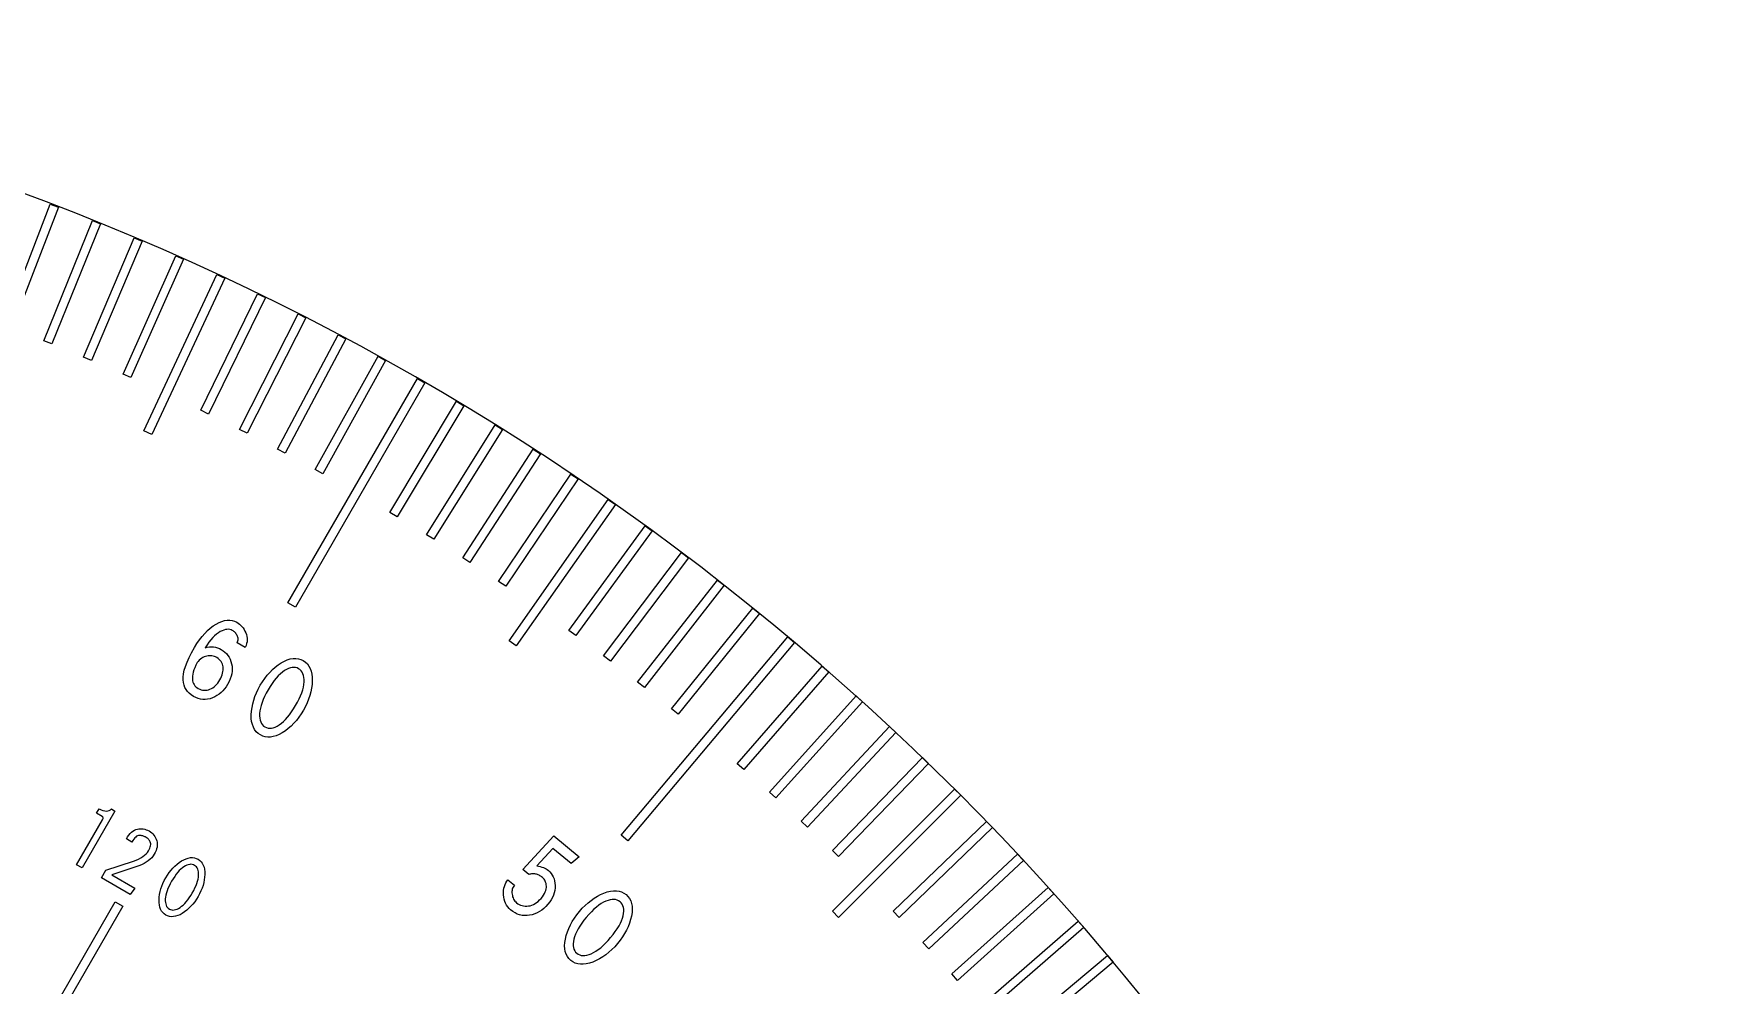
# Model space of a CAD drawing. Header units: millimetres. Extents: x -60 to 60, y -10 to 60.
# Drawn here: x 21.02 to 60, y 37.95 to 60 of the extents above; entities that cross this region are included whole.
import ezdxf

# ---------------------------------------------------------------- set-up
doc = ezdxf.new("R2010")
doc.units = ezdxf.units.MM
doc.layers.get('0').update_dxf_attribs({"linetype": 'CONTINUOUS'})

msp = doc.modelspace()

# ---------------------------------------------------------------- linework, layer by layer
at = {"color": 7, "linetype": 'CONTINUOUS', "lineweight": -3}
for p, q in [((25.318, 46.356), (25.383, 46.383)), ((25.383, 46.383), (25.446, 46.401)), ((25.446, 46.401), (25.508, 46.41)), ((25.508, 46.41), (25.567, 46.411)), ((25.567, 46.411), (25.624, 46.403)), ((25.624, 46.403), (25.678, 46.387)), ((25.678, 46.387), (25.73, 46.362)), ((24.864, 45.956), (24.924, 46.035)), ((24.924, 46.035), (24.986, 46.106)), ((24.986, 46.106), (25.049, 46.171)), ((25.049, 46.171), (25.114, 46.228)), ((25.114, 46.228), (25.181, 46.278)), ((25.172, 46.007), (25.128, 45.957)), ((25.215, 46.051), (25.172, 46.007)), ((25.181, 46.278), (25.249, 46.321)), ((25.259, 46.088), (25.215, 46.051)), ((25.249, 46.321), (25.318, 46.356)), ((25.303, 46.12), (25.259, 46.088)), ((25.345, 46.146), (25.303, 46.12)), ((25.388, 46.166), (25.345, 46.146)), ((25.426, 46.182), (25.388, 46.166)), ((25.465, 46.193), (25.426, 46.182)), ((25.501, 46.199), (25.465, 46.193)), ((25.534, 46.2), (25.501, 46.199)), ((25.566, 46.196), (25.534, 46.2)), ((25.596, 46.188), (25.566, 46.196)), ((25.622, 46.176), (25.596, 46.188)), ((25.641, 46.164), (25.622, 46.176)), ((25.659, 46.151), (25.641, 46.164)), ((25.675, 46.138), (25.659, 46.151)), ((25.69, 46.123), (25.675, 46.138)), ((25.703, 46.108), (25.69, 46.123)), ((25.716, 46.091), (25.703, 46.108)), ((25.728, 46.073), (25.716, 46.091)), ((25.738, 46.054), (25.728, 46.073)), ((25.73, 46.362), (25.763, 46.341)), ((25.747, 46.035), (25.738, 46.054)), ((25.753, 46.015), (25.747, 46.035)), ((25.757, 45.994), (25.753, 46.015)), ((25.758, 45.974), (25.757, 45.994)), ((25.763, 46.341), (25.793, 46.318)), ((25.793, 46.318), (25.822, 46.291)), ((25.822, 46.291), (25.849, 46.263)), ((25.849, 46.263), (25.874, 46.231)), ((25.874, 46.231), (25.897, 46.196)), ((25.897, 46.196), (25.917, 46.16)), ((25.917, 46.16), (25.936, 46.12)), ((25.936, 46.12), (25.951, 46.079)), ((25.951, 46.079), (25.962, 46.037)), ((25.962, 46.037), (25.968, 45.996)), ((25.968, 45.996), (25.969, 45.953)), ((24.626, 45.544), (24.682, 45.657)), ((24.682, 45.657), (24.749, 45.777)), ((24.749, 45.777), (24.806, 45.87)), ((24.806, 45.87), (24.864, 45.956)), ((25.04, 45.84), (24.995, 45.772)), ((24.995, 45.772), (25.046, 45.784)), ((25.084, 45.901), (25.04, 45.84)), ((25.046, 45.784), (25.096, 45.791)), ((25.128, 45.957), (25.084, 45.901)), ((25.096, 45.791), (25.144, 45.793)), ((25.144, 45.793), (25.192, 45.791)), ((25.192, 45.791), (25.237, 45.784)), ((25.237, 45.784), (25.282, 45.771)), ((25.282, 45.771), (25.326, 45.755)), ((25.326, 45.755), (25.367, 45.733)), ((25.367, 45.733), (25.412, 45.705)), ((25.412, 45.705), (25.452, 45.672)), ((25.452, 45.672), (25.489, 45.636)), ((25.489, 45.636), (25.521, 45.597)), ((25.74, 45.886), (25.748, 45.909)), ((25.924, 45.78), (25.74, 45.886)), ((25.748, 45.909), (25.754, 45.931)), ((25.754, 45.931), (25.757, 45.953)), ((25.757, 45.953), (25.758, 45.974)), ((25.943, 45.824), (25.924, 45.78)), ((25.956, 45.868), (25.943, 45.824)), ((25.965, 45.911), (25.956, 45.868)), ((25.969, 45.953), (25.965, 45.911)), ((24.493, 45.17), (24.512, 45.252)), ((24.512, 45.252), (24.541, 45.342)), ((24.541, 45.342), (24.578, 45.44)), ((24.578, 45.44), (24.626, 45.544)), ((24.736, 45.258), (24.721, 45.208)), ((24.756, 45.311), (24.736, 45.258)), ((24.779, 45.368), (24.756, 45.311)), ((24.807, 45.428), (24.779, 45.368)), ((24.834, 45.458), (24.807, 45.428)), ((24.86, 45.485), (24.834, 45.458)), ((24.887, 45.509), (24.86, 45.485)), ((24.916, 45.529), (24.887, 45.509)), ((24.944, 45.547), (24.916, 45.529)), ((24.974, 45.562), (24.944, 45.547)), ((25.004, 45.572), (24.974, 45.562)), ((25.035, 45.58), (25.004, 45.572)), ((25.065, 45.585), (25.035, 45.58)), ((25.095, 45.588), (25.065, 45.585)), ((25.124, 45.588), (25.095, 45.588)), ((25.153, 45.584), (25.124, 45.588)), ((25.182, 45.579), (25.153, 45.584)), ((25.209, 45.57), (25.182, 45.579)), ((25.236, 45.559), (25.209, 45.57)), ((25.263, 45.546), (25.236, 45.559)), ((25.295, 45.525), (25.263, 45.546)), ((25.323, 45.503), (25.295, 45.525)), ((25.347, 45.478), (25.323, 45.503)), ((25.368, 45.452), (25.347, 45.478)), ((25.384, 45.424), (25.368, 45.452)), ((25.397, 45.394), (25.384, 45.424)), ((25.406, 45.362), (25.397, 45.394)), ((25.399, 45.183), (25.407, 45.221)), ((25.412, 45.328), (25.406, 45.362)), ((25.407, 45.221), (25.412, 45.257)), ((25.413, 45.293), (25.412, 45.328)), ((25.412, 45.257), (25.413, 45.293)), ((25.521, 45.597), (25.549, 45.553)), ((25.549, 45.553), (25.573, 45.507)), ((25.573, 45.507), (25.593, 45.457)), ((25.593, 45.457), (25.608, 45.403)), ((25.608, 45.403), (25.619, 45.346)), ((25.621, 45.231), (25.613, 45.172)), ((25.619, 45.346), (25.623, 45.289)), ((25.623, 45.289), (25.621, 45.231)), ((26.493, 45.203), (26.554, 45.266)), ((26.554, 45.266), (26.62, 45.323)), ((26.62, 45.323), (26.688, 45.375)), ((26.688, 45.375), (26.759, 45.422)), ((26.759, 45.422), (26.83, 45.462)), ((26.833, 45.244), (26.785, 45.211)), ((26.83, 45.462), (26.899, 45.492)), ((26.88, 45.272), (26.833, 45.244)), ((26.925, 45.293), (26.88, 45.272)), ((26.899, 45.492), (26.966, 45.513)), ((26.969, 45.308), (26.925, 45.293)), ((26.966, 45.513), (27.031, 45.524)), ((27.01, 45.316), (26.969, 45.308)), ((27.05, 45.319), (27.01, 45.316)), ((27.031, 45.524), (27.094, 45.526)), ((27.089, 45.314), (27.05, 45.319)), ((27.125, 45.305), (27.089, 45.314)), ((27.094, 45.526), (27.154, 45.518)), ((27.161, 45.288), (27.125, 45.305)), ((27.154, 45.518), (27.211, 45.501)), ((27.192, 45.266), (27.161, 45.288)), ((27.22, 45.239), (27.192, 45.266)), ((27.211, 45.501), (27.268, 45.474)), ((27.242, 45.208), (27.22, 45.239)), ((27.268, 45.474), (27.319, 45.439)), ((27.319, 45.439), (27.363, 45.398)), ((27.363, 45.398), (27.4, 45.349)), ((27.4, 45.349), (27.429, 45.294)), ((27.429, 45.294), (27.452, 45.233)), ((27.452, 45.233), (27.468, 45.164)), ((24.484, 45.094), (24.493, 45.17)), ((24.484, 45.027), (24.484, 45.094)), ((24.492, 44.966), (24.484, 45.027)), ((24.507, 44.908), (24.492, 44.966)), ((24.528, 44.854), (24.507, 44.908)), ((24.555, 44.805), (24.528, 44.854)), ((24.702, 45.118), (24.7, 45.078)), ((24.7, 45.078), (24.701, 45.041)), ((24.701, 45.041), (24.705, 45.007)), ((24.71, 45.161), (24.702, 45.118)), ((24.705, 45.007), (24.714, 44.975)), ((24.721, 45.208), (24.71, 45.161)), ((24.714, 44.975), (24.726, 44.946)), ((24.726, 44.946), (24.741, 44.918)), ((24.741, 44.918), (24.759, 44.893)), ((24.759, 44.893), (24.782, 44.87)), ((24.782, 44.87), (24.806, 44.849)), ((24.806, 44.849), (24.836, 44.83)), ((24.836, 44.83), (24.869, 44.813)), ((25.106, 44.812), (25.139, 44.828)), ((25.139, 44.828), (25.172, 44.847)), ((25.172, 44.847), (25.202, 44.87)), ((25.202, 44.87), (25.232, 44.895)), ((25.232, 44.895), (25.259, 44.924)), ((25.259, 44.924), (25.286, 44.956)), ((25.286, 44.956), (25.31, 44.991)), ((25.31, 44.991), (25.334, 45.029)), ((25.334, 45.029), (25.355, 45.069)), ((25.355, 45.069), (25.373, 45.107)), ((25.373, 45.107), (25.388, 45.145)), ((25.388, 45.145), (25.399, 45.183)), ((25.482, 44.871), (25.446, 44.821)), ((25.516, 44.925), (25.482, 44.871)), ((25.55, 44.988), (25.516, 44.925)), ((25.577, 45.05), (25.55, 44.988)), ((25.598, 45.111), (25.577, 45.05)), ((25.613, 45.172), (25.598, 45.111)), ((26.226, 44.817), (26.273, 44.903)), ((26.273, 44.903), (26.324, 44.986)), ((26.324, 44.986), (26.377, 45.063)), ((26.377, 45.063), (26.433, 45.136)), ((26.433, 45.136), (26.493, 45.203)), ((26.501, 44.874), (26.453, 44.796)), ((26.548, 44.946), (26.501, 44.874)), ((26.595, 45.012), (26.548, 44.946)), ((26.643, 45.071), (26.595, 45.012)), ((26.69, 45.124), (26.643, 45.071)), ((26.738, 45.17), (26.69, 45.124)), ((26.785, 45.211), (26.738, 45.17)), ((27.26, 45.172), (27.242, 45.208)), ((27.255, 44.798), (27.272, 44.862)), ((27.274, 45.131), (27.26, 45.172)), ((27.272, 44.862), (27.282, 44.924)), ((27.283, 45.086), (27.274, 45.131)), ((27.282, 44.924), (27.287, 44.982)), ((27.287, 45.037), (27.283, 45.086)), ((27.287, 44.982), (27.287, 45.037)), ((27.461, 44.837), (27.444, 44.752)), ((27.473, 44.922), (27.461, 44.837)), ((27.468, 45.164), (27.476, 45.089)), ((27.478, 45.007), (27.473, 44.922)), ((27.476, 45.089), (27.478, 45.007)), ((24.588, 44.759), (24.555, 44.805)), ((24.627, 44.717), (24.588, 44.759)), ((24.673, 44.68), (24.627, 44.717)), ((24.726, 44.645), (24.673, 44.68)), ((24.779, 44.618), (24.726, 44.645)), ((24.833, 44.597), (24.779, 44.618)), ((24.888, 44.583), (24.833, 44.597)), ((24.869, 44.813), (24.903, 44.8)), ((24.942, 44.575), (24.888, 44.583)), ((24.903, 44.8), (24.937, 44.791)), ((24.937, 44.791), (24.971, 44.787)), ((24.997, 44.574), (24.942, 44.575)), ((24.971, 44.787), (25.004, 44.787)), ((25.052, 44.58), (24.997, 44.574)), ((25.004, 44.787), (25.039, 44.79)), ((25.039, 44.79), (25.073, 44.799)), ((25.108, 44.592), (25.052, 44.58)), ((25.073, 44.799), (25.106, 44.812)), ((25.163, 44.611), (25.108, 44.592)), ((25.218, 44.636), (25.163, 44.611)), ((25.269, 44.665), (25.218, 44.636)), ((25.317, 44.698), (25.269, 44.665)), ((25.363, 44.735), (25.317, 44.698)), ((25.406, 44.776), (25.363, 44.735)), ((25.446, 44.821), (25.406, 44.776)), ((26.081, 44.388), (26.097, 44.474)), ((26.097, 44.474), (26.121, 44.559)), ((26.121, 44.559), (26.15, 44.645)), ((26.15, 44.645), (26.185, 44.731)), ((26.185, 44.731), (26.226, 44.817)), ((26.292, 44.435), (26.276, 44.37)), ((26.314, 44.502), (26.292, 44.435)), ((26.34, 44.572), (26.314, 44.502)), ((26.373, 44.644), (26.34, 44.572)), ((26.411, 44.719), (26.373, 44.644)), ((26.453, 44.796), (26.411, 44.719)), ((27.09, 44.432), (27.134, 44.511)), ((27.134, 44.511), (27.172, 44.587)), ((27.172, 44.587), (27.206, 44.66)), ((27.206, 44.66), (27.234, 44.731)), ((27.234, 44.731), (27.255, 44.798)), ((27.358, 44.495), (27.317, 44.41)), ((27.393, 44.581), (27.358, 44.495)), ((27.422, 44.666), (27.393, 44.581)), ((27.444, 44.752), (27.422, 44.666)), ((26.064, 44.218), (26.069, 44.303)), ((26.065, 44.137), (26.064, 44.218)), ((26.073, 44.062), (26.065, 44.137)), ((26.069, 44.303), (26.081, 44.388)), ((26.089, 43.993), (26.073, 44.062)), ((26.258, 44.249), (26.257, 44.193)), ((26.257, 44.193), (26.261, 44.142)), ((26.264, 44.308), (26.258, 44.249)), ((26.261, 44.142), (26.269, 44.096)), ((26.276, 44.37), (26.264, 44.308)), ((26.269, 44.096), (26.282, 44.055)), ((26.282, 44.055), (26.3, 44.019)), ((26.761, 44.022), (26.81, 44.062)), ((26.81, 44.062), (26.857, 44.109)), ((26.857, 44.109), (26.905, 44.161)), ((26.905, 44.161), (26.952, 44.22)), ((26.952, 44.22), (26.998, 44.285)), ((26.998, 44.285), (27.044, 44.355)), ((27.044, 44.355), (27.09, 44.432)), ((27.109, 44.09), (27.05, 44.022)), ((27.166, 44.163), (27.109, 44.09)), ((27.22, 44.241), (27.166, 44.163)), ((27.271, 44.324), (27.22, 44.241)), ((27.317, 44.41), (27.271, 44.324)), ((26.112, 43.931), (26.089, 43.993)), ((26.141, 43.877), (26.112, 43.931)), ((26.179, 43.828), (26.141, 43.877)), ((26.222, 43.787), (26.179, 43.828)), ((26.274, 43.752), (26.222, 43.787)), ((26.329, 43.725), (26.274, 43.752)), ((26.3, 44.019), (26.322, 43.987)), ((26.322, 43.987), (26.348, 43.96)), ((26.387, 43.708), (26.329, 43.725)), ((26.348, 43.96), (26.381, 43.938)), ((26.381, 43.938), (26.416, 43.922)), ((26.447, 43.7), (26.387, 43.708)), ((26.416, 43.922), (26.453, 43.911)), ((26.51, 43.702), (26.447, 43.7)), ((26.453, 43.911), (26.492, 43.908)), ((26.492, 43.908), (26.532, 43.911)), ((26.574, 43.713), (26.51, 43.702)), ((26.532, 43.911), (26.574, 43.92)), ((26.574, 43.92), (26.618, 43.936)), ((26.642, 43.734), (26.574, 43.713)), ((26.618, 43.936), (26.664, 43.958)), ((26.711, 43.764), (26.642, 43.734)), ((26.664, 43.958), (26.712, 43.987)), ((26.783, 43.803), (26.711, 43.764)), ((26.712, 43.987), (26.761, 44.022)), ((26.854, 43.85), (26.783, 43.803)), ((26.922, 43.903), (26.854, 43.85)), ((26.987, 43.96), (26.922, 43.903)), ((27.05, 44.022), (26.987, 43.96)), ((22.018, 40.747), (22.62, 41.79)), ((22.906, 41.99), (22.146, 40.673)), ((22.481, 41.94), (22.537, 42.038)), ((22.608, 41.867), (22.481, 41.94)), ((22.537, 42.038), (22.584, 42.017)), ((22.584, 42.017), (22.628, 42.002)), ((22.618, 41.861), (22.608, 41.867)), ((22.625, 41.853), (22.618, 41.861)), ((22.62, 41.79), (22.626, 41.803)), ((22.629, 41.845), (22.625, 41.853)), ((22.626, 41.803), (22.631, 41.815)), ((22.628, 42.002), (22.669, 41.993)), ((22.632, 41.836), (22.629, 41.845)), ((22.631, 41.815), (22.633, 41.825)), ((22.633, 41.825), (22.632, 41.836)), ((22.669, 41.993), (22.706, 41.99)), ((22.706, 41.99), (22.74, 41.993)), ((22.74, 41.993), (22.772, 42.002)), ((22.772, 42.002), (22.8, 42.017)), ((22.8, 42.017), (22.824, 42.038)), ((22.824, 42.038), (22.906, 41.99)), ((23.171, 41.346), (23.2, 41.392)), ((23.299, 41.272), (23.171, 41.346)), ((23.2, 41.392), (23.229, 41.433)), ((23.229, 41.433), (23.259, 41.469)), ((23.259, 41.469), (23.291, 41.5)), ((23.291, 41.5), (23.323, 41.525)), ((23.344, 41.34), (23.321, 41.309)), ((23.323, 41.525), (23.356, 41.546)), ((23.365, 41.367), (23.344, 41.34)), ((23.356, 41.546), (23.391, 41.561)), ((23.387, 41.388), (23.365, 41.367)), ((23.409, 41.405), (23.387, 41.388)), ((23.391, 41.561), (23.425, 41.571)), ((23.43, 41.416), (23.409, 41.405)), ((23.425, 41.571), (23.461, 41.577)), ((23.451, 41.423), (23.43, 41.416)), ((23.472, 41.425), (23.451, 41.423)), ((23.461, 41.577), (23.495, 41.58)), ((23.493, 41.424), (23.472, 41.425)), ((23.513, 41.421), (23.493, 41.424)), ((23.495, 41.58), (23.529, 41.58)), ((23.531, 41.418), (23.513, 41.421)), ((23.529, 41.58), (23.563, 41.576)), ((23.55, 41.414), (23.531, 41.418)), ((23.567, 41.409), (23.55, 41.414)), ((23.563, 41.576), (23.597, 41.568)), ((23.583, 41.403), (23.567, 41.409)), ((23.599, 41.396), (23.583, 41.403)), ((23.597, 41.568), (23.63, 41.558)), ((23.614, 41.389), (23.599, 41.396)), ((23.633, 41.377), (23.614, 41.389)), ((23.63, 41.558), (23.662, 41.545)), ((23.65, 41.364), (23.633, 41.377)), ((23.666, 41.351), (23.65, 41.364)), ((23.662, 41.545), (23.695, 41.528)), ((23.681, 41.337), (23.666, 41.351)), ((23.694, 41.322), (23.681, 41.337)), ((23.706, 41.306), (23.694, 41.322)), ((23.695, 41.528), (23.728, 41.507)), ((23.728, 41.507), (23.758, 41.484)), ((23.758, 41.484), (23.785, 41.459)), ((23.785, 41.459), (23.81, 41.431)), ((23.81, 41.431), (23.83, 41.402)), ((23.83, 41.402), (23.848, 41.371)), ((23.848, 41.371), (23.863, 41.338)), ((23.863, 41.338), (23.875, 41.303)), ((32.355, 40.638), (33.074, 41.419)), ((33.074, 41.419), (33.656, 40.931)), ((23.321, 41.309), (23.299, 41.272)), ((23.505, 40.904), (23.551, 40.933)), ((23.551, 40.933), (23.591, 40.964)), ((23.591, 40.964), (23.627, 40.997)), ((23.627, 40.997), (23.657, 41.033)), ((23.657, 41.033), (23.682, 41.07)), ((23.682, 41.07), (23.699, 41.102)), ((23.699, 41.102), (23.713, 41.132)), ((23.716, 41.29), (23.706, 41.306)), ((23.713, 41.132), (23.724, 41.16)), ((23.725, 41.273), (23.716, 41.29)), ((23.724, 41.16), (23.731, 41.187)), ((23.732, 41.254), (23.725, 41.273)), ((23.731, 41.187), (23.735, 41.211)), ((23.735, 41.234), (23.732, 41.254)), ((23.735, 41.211), (23.735, 41.234)), ((23.79, 40.949), (23.758, 40.909)), ((23.817, 40.991), (23.79, 40.949)), ((23.84, 41.032), (23.817, 40.991)), ((23.858, 41.073), (23.84, 41.032)), ((23.871, 41.113), (23.858, 41.073)), ((23.881, 41.153), (23.871, 41.113)), ((23.875, 41.303), (23.882, 41.267)), ((23.885, 41.192), (23.881, 41.153)), ((23.882, 41.267), (23.886, 41.229)), ((23.886, 41.229), (23.885, 41.192)), ((33.05, 41.123), (32.677, 40.717)), ((33.471, 40.771), (33.05, 41.123)), ((33.656, 40.931), (33.471, 40.771)), ((22.146, 40.673), (22.018, 40.747)), ((22.591, 40.443), (22.692, 40.618)), ((22.692, 40.618), (23.337, 40.832)), ((23.463, 40.72), (22.834, 40.512)), ((23.337, 40.832), (23.398, 40.854)), ((23.398, 40.854), (23.454, 40.878)), ((23.454, 40.878), (23.505, 40.904)), ((23.525, 40.745), (23.463, 40.72)), ((23.581, 40.774), (23.525, 40.745)), ((23.632, 40.804), (23.581, 40.774)), ((23.679, 40.837), (23.632, 40.804)), ((23.721, 40.872), (23.679, 40.837)), ((23.758, 40.909), (23.721, 40.872)), ((24.123, 40.506), (24.163, 40.564)), ((24.163, 40.564), (24.205, 40.619)), ((24.205, 40.619), (24.249, 40.669)), ((24.249, 40.669), (24.295, 40.716)), ((24.295, 40.716), (24.345, 40.759)), ((24.362, 40.57), (24.326, 40.526)), ((24.345, 40.759), (24.396, 40.798)), ((24.397, 40.61), (24.362, 40.57)), ((24.396, 40.798), (24.449, 40.833)), ((24.433, 40.645), (24.397, 40.61)), ((24.468, 40.675), (24.433, 40.645)), ((24.449, 40.833), (24.502, 40.863)), ((24.504, 40.7), (24.468, 40.675)), ((24.502, 40.863), (24.554, 40.886)), ((24.539, 40.721), (24.504, 40.7)), ((24.574, 40.736), (24.539, 40.721)), ((24.554, 40.886), (24.605, 40.901)), ((24.606, 40.747), (24.574, 40.736)), ((24.605, 40.901), (24.653, 40.91)), ((24.638, 40.754), (24.606, 40.747)), ((24.667, 40.756), (24.638, 40.754)), ((24.653, 40.91), (24.7, 40.911)), ((24.697, 40.753), (24.667, 40.756)), ((24.723, 40.745), (24.697, 40.753)), ((24.7, 40.911), (24.746, 40.905)), ((24.75, 40.732), (24.723, 40.745)), ((24.746, 40.905), (24.788, 40.893)), ((24.774, 40.716), (24.75, 40.732)), ((24.795, 40.696), (24.774, 40.716)), ((24.788, 40.893), (24.831, 40.872)), ((24.812, 40.672), (24.795, 40.696)), ((24.825, 40.646), (24.812, 40.672)), ((24.835, 40.615), (24.825, 40.646)), ((24.831, 40.872), (24.869, 40.846)), ((24.842, 40.582), (24.835, 40.615)), ((24.845, 40.544), (24.842, 40.582)), ((24.845, 40.503), (24.845, 40.544)), ((24.869, 40.846), (24.902, 40.815)), ((24.902, 40.815), (24.929, 40.779)), ((24.929, 40.779), (24.952, 40.738)), ((24.952, 40.738), (24.969, 40.691)), ((24.969, 40.691), (24.98, 40.64)), ((24.98, 40.64), (24.987, 40.584)), ((24.987, 40.584), (24.988, 40.522)), ((32.496, 40.52), (32.355, 40.638)), ((32.574, 40.537), (32.554, 40.534)), ((32.593, 40.538), (32.574, 40.537)), ((32.612, 40.537), (32.593, 40.538)), ((32.632, 40.535), (32.612, 40.537)), ((32.677, 40.717), (32.719, 40.71)), ((32.719, 40.71), (32.758, 40.703)), ((32.758, 40.703), (32.795, 40.693)), ((32.795, 40.693), (32.83, 40.681)), ((32.83, 40.681), (32.862, 40.668)), ((32.862, 40.668), (32.892, 40.652)), ((32.892, 40.652), (32.92, 40.635)), ((32.92, 40.635), (32.946, 40.615)), ((32.946, 40.615), (32.981, 40.582)), ((32.981, 40.582), (33.011, 40.546)), ((33.011, 40.546), (33.037, 40.507)), ((23.261, 40.056), (22.591, 40.443)), ((22.834, 40.512), (23.368, 40.204)), ((23.368, 40.204), (23.261, 40.056)), ((23.953, 40.122), (23.971, 40.186)), ((23.971, 40.186), (23.992, 40.251)), ((23.992, 40.251), (24.019, 40.315)), ((24.019, 40.315), (24.049, 40.379)), ((24.049, 40.379), (24.084, 40.444)), ((24.084, 40.444), (24.123, 40.506)), ((24.135, 40.195), (24.115, 40.143)), ((24.16, 40.249), (24.135, 40.195)), ((24.188, 40.306), (24.16, 40.249)), ((24.219, 40.364), (24.188, 40.306)), ((24.255, 40.422), (24.219, 40.364)), ((24.291, 40.476), (24.255, 40.422)), ((24.326, 40.526), (24.291, 40.476)), ((24.697, 40.09), (24.73, 40.15)), ((24.73, 40.15), (24.759, 40.207)), ((24.759, 40.207), (24.784, 40.262)), ((24.784, 40.262), (24.805, 40.315)), ((24.805, 40.315), (24.821, 40.365)), ((24.821, 40.365), (24.834, 40.413)), ((24.834, 40.413), (24.841, 40.46)), ((24.841, 40.46), (24.845, 40.503)), ((24.924, 40.202), (24.898, 40.138)), ((24.946, 40.266), (24.924, 40.202)), ((24.963, 40.331), (24.946, 40.266)), ((24.976, 40.395), (24.963, 40.331)), ((24.984, 40.458), (24.976, 40.395)), ((24.988, 40.522), (24.984, 40.458)), ((31.906, 40.102), (31.91, 40.152)), ((31.91, 40.152), (31.917, 40.2)), ((31.917, 40.2), (31.928, 40.245)), ((31.928, 40.245), (31.942, 40.288)), ((31.942, 40.288), (31.961, 40.328)), ((31.961, 40.328), (31.983, 40.365)), ((31.983, 40.365), (32.009, 40.399)), ((32.009, 40.399), (32.159, 40.273)), ((32.105, 40.15), (32.102, 40.122)), ((32.11, 40.177), (32.105, 40.15)), ((32.118, 40.203), (32.11, 40.177)), ((32.13, 40.227), (32.118, 40.203)), ((32.143, 40.25), (32.13, 40.227)), ((32.159, 40.273), (32.143, 40.25)), ((32.515, 40.526), (32.496, 40.52)), ((32.535, 40.531), (32.515, 40.526)), ((32.554, 40.534), (32.535, 40.531)), ((32.652, 40.531), (32.632, 40.535)), ((32.671, 40.527), (32.652, 40.531)), ((32.691, 40.52), (32.671, 40.527)), ((32.711, 40.512), (32.691, 40.52)), ((32.73, 40.503), (32.711, 40.512)), ((32.749, 40.492), (32.73, 40.503)), ((32.769, 40.48), (32.749, 40.492)), ((32.788, 40.466), (32.769, 40.48)), ((32.807, 40.45), (32.788, 40.466)), ((32.827, 40.432), (32.807, 40.45)), ((32.845, 40.411), (32.827, 40.432)), ((32.86, 40.389), (32.845, 40.411)), ((32.872, 40.366), (32.86, 40.389)), ((32.883, 40.34), (32.872, 40.366)), ((32.872, 40.117), (32.886, 40.152)), ((32.891, 40.312), (32.883, 40.34)), ((32.886, 40.152), (32.895, 40.186)), ((32.897, 40.282), (32.891, 40.312)), ((32.895, 40.186), (32.9, 40.219)), ((32.9, 40.251), (32.897, 40.282)), ((32.9, 40.219), (32.9, 40.251)), ((33.037, 40.507), (33.059, 40.465)), ((33.059, 40.465), (33.077, 40.419)), ((33.077, 40.419), (33.089, 40.371)), ((33.094, 40.152), (33.083, 40.097)), ((33.089, 40.371), (33.098, 40.319)), ((33.101, 40.208), (33.094, 40.152)), ((33.098, 40.319), (33.102, 40.264)), ((33.102, 40.264), (33.101, 40.208)), ((23.928, 39.93), (23.932, 39.994)), ((23.929, 39.869), (23.928, 39.93)), ((23.935, 39.813), (23.929, 39.869)), ((23.932, 39.994), (23.94, 40.058)), ((23.946, 39.762), (23.935, 39.813)), ((23.94, 40.058), (23.953, 40.122)), ((23.964, 39.715), (23.946, 39.762)), ((24.073, 39.953), (24.072, 39.912)), ((24.072, 39.912), (24.075, 39.873)), ((24.078, 39.998), (24.073, 39.953)), ((24.075, 39.873), (24.082, 39.839)), ((24.086, 40.044), (24.078, 39.998)), ((24.082, 39.839), (24.091, 39.808)), ((24.098, 40.093), (24.086, 40.044)), ((24.091, 39.808), (24.104, 39.781)), ((24.115, 40.143), (24.098, 40.093)), ((24.104, 39.781), (24.122, 39.757)), ((24.122, 39.757), (24.141, 39.737)), ((24.378, 39.735), (24.414, 39.757)), ((24.414, 39.757), (24.45, 39.783)), ((24.45, 39.783), (24.487, 39.813)), ((24.487, 39.813), (24.523, 39.848)), ((24.523, 39.848), (24.558, 39.888)), ((24.558, 39.888), (24.593, 39.932)), ((24.593, 39.932), (24.628, 39.98)), ((24.667, 39.783), (24.62, 39.737)), ((24.628, 39.98), (24.663, 40.033)), ((24.663, 40.033), (24.697, 40.09)), ((24.712, 39.834), (24.667, 39.783)), ((24.754, 39.889), (24.712, 39.834)), ((24.795, 39.947), (24.754, 39.889)), ((24.833, 40.01), (24.795, 39.947)), ((24.868, 40.074), (24.833, 40.01)), ((24.898, 40.138), (24.868, 40.074)), ((31.906, 40.049), (31.906, 40.102)), ((31.912, 39.995), (31.906, 40.049)), ((31.921, 39.945), (31.912, 39.995)), ((31.934, 39.897), (31.921, 39.945)), ((31.953, 39.852), (31.934, 39.897)), ((31.976, 39.81), (31.953, 39.852)), ((32.004, 39.77), (31.976, 39.81)), ((32.035, 39.734), (32.004, 39.77)), ((32.102, 40.122), (32.102, 40.092)), ((32.102, 40.092), (32.105, 40.061)), ((32.105, 40.061), (32.111, 40.031)), ((32.111, 40.031), (32.118, 40.003)), ((32.118, 40.003), (32.128, 39.976)), ((32.128, 39.976), (32.14, 39.95)), ((32.14, 39.95), (32.154, 39.926)), ((32.154, 39.926), (32.171, 39.904)), ((32.171, 39.904), (32.19, 39.883)), ((32.19, 39.883), (32.21, 39.864)), ((32.21, 39.864), (32.239, 39.842)), ((32.239, 39.842), (32.27, 39.824)), ((32.27, 39.824), (32.302, 39.809)), ((32.302, 39.809), (32.336, 39.798)), ((32.336, 39.798), (32.37, 39.79)), ((32.37, 39.79), (32.407, 39.787)), ((32.407, 39.787), (32.445, 39.786)), ((32.445, 39.786), (32.484, 39.79)), ((32.484, 39.79), (32.524, 39.797)), ((32.524, 39.797), (32.563, 39.809)), ((32.563, 39.809), (32.601, 39.824)), ((32.601, 39.824), (32.638, 39.844)), ((32.638, 39.844), (32.674, 39.869)), ((32.674, 39.869), (32.709, 39.897)), ((32.709, 39.897), (32.743, 39.93)), ((32.743, 39.93), (32.776, 39.967)), ((32.776, 39.967), (32.806, 40.006)), ((32.806, 40.006), (32.833, 40.044)), ((32.833, 40.044), (32.855, 40.081)), ((32.89, 39.781), (32.842, 39.735)), ((32.855, 40.081), (32.872, 40.117)), ((32.937, 39.832), (32.89, 39.781)), ((32.977, 39.884), (32.937, 39.832)), ((33.012, 39.936), (32.977, 39.884)), ((33.041, 39.99), (33.012, 39.936)), ((33.064, 40.043), (33.041, 39.99)), ((33.083, 40.097), (33.064, 40.043)), ((33.73, 39.736), (33.796, 39.803)), ((33.796, 39.803), (33.864, 39.865)), ((33.864, 39.865), (33.934, 39.921)), ((33.934, 39.921), (34.006, 39.972)), ((34.059, 39.765), (34.001, 39.715)), ((34.006, 39.972), (34.08, 40.017)), ((34.114, 39.809), (34.059, 39.765)), ((34.08, 40.017), (34.156, 40.056)), ((34.169, 39.846), (34.114, 39.809)), ((34.156, 40.056), (34.234, 40.09)), ((34.223, 39.878), (34.169, 39.846)), ((34.276, 39.902), (34.223, 39.878)), ((34.234, 40.09), (34.311, 40.117)), ((34.327, 39.921), (34.276, 39.902)), ((34.311, 40.117), (34.385, 40.135)), ((34.375, 39.934), (34.327, 39.921)), ((34.421, 39.941), (34.375, 39.934)), ((34.385, 40.135), (34.454, 40.144)), ((34.463, 39.942), (34.421, 39.941)), ((34.454, 40.144), (34.52, 40.143)), ((34.503, 39.938), (34.463, 39.942)), ((34.54, 39.927), (34.503, 39.938)), ((34.52, 40.143), (34.582, 40.134)), ((34.574, 39.911), (34.54, 39.927)), ((34.606, 39.888), (34.574, 39.911)), ((34.582, 40.134), (34.64, 40.116)), ((34.633, 39.861), (34.606, 39.888)), ((34.656, 39.83), (34.633, 39.861)), ((34.64, 40.116), (34.693, 40.089)), ((34.673, 39.795), (34.656, 39.83)), ((34.684, 39.757), (34.673, 39.795)), ((34.691, 39.715), (34.684, 39.757)), ((34.693, 40.089), (34.745, 40.053)), ((34.745, 40.053), (34.788, 40.01)), ((34.788, 40.01), (34.824, 39.961)), ((34.824, 39.961), (34.852, 39.907)), ((34.852, 39.907), (34.872, 39.848)), ((34.872, 39.848), (34.884, 39.784)), ((34.884, 39.784), (34.887, 39.713)), ((23.986, 39.674), (23.964, 39.715)), ((24.014, 39.638), (23.986, 39.674)), ((24.046, 39.607), (24.014, 39.638)), ((24.085, 39.58), (24.046, 39.607)), ((24.126, 39.561), (24.085, 39.58)), ((24.17, 39.548), (24.126, 39.561)), ((24.141, 39.737), (24.166, 39.72)), ((24.166, 39.72), (24.192, 39.708)), ((24.215, 39.542), (24.17, 39.548)), ((24.192, 39.708), (24.22, 39.7)), ((24.262, 39.543), (24.215, 39.542)), ((24.22, 39.7), (24.249, 39.697)), ((24.249, 39.697), (24.279, 39.7)), ((24.31, 39.551), (24.262, 39.543)), ((24.279, 39.7), (24.311, 39.707)), ((24.361, 39.567), (24.31, 39.551)), ((24.311, 39.707), (24.344, 39.719)), ((24.344, 39.719), (24.378, 39.735)), ((24.413, 39.589), (24.361, 39.567)), ((24.467, 39.619), (24.413, 39.589)), ((24.52, 39.654), (24.467, 39.619)), ((24.571, 39.694), (24.52, 39.654)), ((24.62, 39.737), (24.571, 39.694)), ((32.072, 39.699), (32.035, 39.734)), ((32.122, 39.661), (32.072, 39.699)), ((32.173, 39.63), (32.122, 39.661)), ((32.226, 39.604), (32.173, 39.63)), ((32.28, 39.586), (32.226, 39.604)), ((32.336, 39.573), (32.28, 39.586)), ((32.393, 39.567), (32.336, 39.573)), ((32.451, 39.568), (32.393, 39.567)), ((32.511, 39.575), (32.451, 39.568)), ((32.571, 39.587), (32.511, 39.575)), ((32.629, 39.606), (32.571, 39.587)), ((32.685, 39.63), (32.629, 39.606)), ((32.739, 39.659), (32.685, 39.63)), ((32.791, 39.694), (32.739, 39.659)), ((32.842, 39.735), (32.791, 39.694)), ((33.456, 39.351), (33.5, 39.431)), ((33.5, 39.431), (33.549, 39.509)), ((33.549, 39.509), (33.604, 39.587)), ((33.604, 39.587), (33.665, 39.664)), ((33.665, 39.664), (33.73, 39.736)), ((33.719, 39.391), (33.674, 39.325)), ((33.769, 39.458), (33.719, 39.391)), ((33.824, 39.527), (33.769, 39.458)), ((33.885, 39.596), (33.824, 39.527)), ((33.944, 39.658), (33.885, 39.596)), ((34.001, 39.715), (33.944, 39.658)), ((34.582, 39.327), (34.615, 39.389)), ((34.615, 39.389), (34.642, 39.45)), ((34.642, 39.45), (34.662, 39.509)), ((34.662, 39.509), (34.678, 39.565)), ((34.678, 39.565), (34.687, 39.619)), ((34.687, 39.619), (34.692, 39.669)), ((34.692, 39.669), (34.691, 39.715)), ((34.824, 39.392), (34.793, 39.311)), ((34.85, 39.474), (34.824, 39.392)), ((34.87, 39.557), (34.85, 39.474)), ((34.883, 39.638), (34.87, 39.557)), ((34.887, 39.713), (34.883, 39.638)), ((33.328, 38.945), (33.341, 39.025)), ((33.341, 39.025), (33.361, 39.108)), ((33.361, 39.108), (33.387, 39.19)), ((33.387, 39.19), (33.418, 39.272)), ((33.418, 39.272), (33.456, 39.351)), ((33.537, 39.022), (33.526, 38.967)), ((33.553, 39.079), (33.537, 39.022)), ((33.575, 39.138), (33.553, 39.079)), ((33.602, 39.199), (33.575, 39.138)), ((33.636, 39.261), (33.602, 39.199)), ((33.674, 39.325), (33.636, 39.261)), ((34.272, 38.929), (34.33, 38.99)), ((34.33, 38.99), (34.388, 39.057)), ((34.388, 39.057), (34.445, 39.128)), ((34.445, 39.128), (34.496, 39.196)), ((34.496, 39.196), (34.542, 39.263)), ((34.542, 39.263), (34.582, 39.327)), ((34.608, 38.996), (34.547, 38.92)), ((34.663, 39.074), (34.608, 38.996)), ((34.712, 39.152), (34.663, 39.074)), ((34.756, 39.231), (34.712, 39.152)), ((34.793, 39.311), (34.756, 39.231)), ((33.323, 38.87), (33.328, 38.945)), ((33.326, 38.799), (33.323, 38.87)), ((33.338, 38.735), (33.326, 38.799)), ((33.357, 38.676), (33.338, 38.735)), ((33.386, 38.621), (33.357, 38.676)), ((33.421, 38.573), (33.386, 38.621)), ((33.526, 38.967), (33.521, 38.916)), ((33.521, 38.916), (33.522, 38.87)), ((33.522, 38.87), (33.527, 38.827)), ((33.527, 38.827), (33.538, 38.788)), ((33.538, 38.788), (33.555, 38.752)), ((33.555, 38.752), (33.576, 38.722)), ((33.576, 38.722), (33.604, 38.694)), ((33.604, 38.694), (33.636, 38.672)), ((33.636, 38.672), (33.671, 38.655)), ((33.671, 38.655), (33.708, 38.645)), ((33.708, 38.645), (33.748, 38.641)), ((33.748, 38.641), (33.792, 38.643)), ((33.792, 38.643), (33.838, 38.651)), ((33.838, 38.651), (33.887, 38.665)), ((33.887, 38.665), (33.939, 38.685)), ((33.939, 38.685), (33.993, 38.711)), ((33.993, 38.711), (34.048, 38.742)), ((34.048, 38.742), (34.103, 38.78)), ((34.103, 38.78), (34.159, 38.823)), ((34.205, 38.611), (34.131, 38.566)), ((34.159, 38.823), (34.215, 38.873)), ((34.278, 38.661), (34.205, 38.611)), ((34.215, 38.873), (34.272, 38.929)), ((34.348, 38.718), (34.278, 38.661)), ((34.416, 38.78), (34.348, 38.718)), ((34.483, 38.847), (34.416, 38.78)), ((34.547, 38.92), (34.483, 38.847)), ((33.466, 38.529), (33.421, 38.573)), ((33.516, 38.494), (33.466, 38.529)), ((33.57, 38.467), (33.516, 38.494)), ((33.628, 38.448), (33.57, 38.467)), ((33.69, 38.439), (33.628, 38.448)), ((33.755, 38.439), (33.69, 38.439)), ((33.825, 38.448), (33.755, 38.439)), ((33.899, 38.465), (33.825, 38.448)), ((33.976, 38.492), (33.899, 38.465)), ((34.055, 38.526), (33.976, 38.492)), ((34.131, 38.566), (34.055, 38.526))]:
    msp.add_line(p, q, dxfattribs=at)
for points in [[(21.595, 55.979), (20.52, 53.178), (20.334, 53.25), (21.409, 56.051)], [(22.569, 55.594), (21.445, 52.812), (21.26, 52.887), (22.384, 55.668)], [(23.536, 55.191), (22.364, 52.43), (22.18, 52.508), (23.352, 55.269)], [(24.496, 54.772), (23.275, 52.031), (23.093, 52.113), (24.313, 54.853)], [(25.448, 54.336), (23.757, 50.711), (23.576, 50.795), (25.266, 54.421)], [(26.392, 53.884), (25.077, 51.187), (24.897, 51.275), (26.212, 53.971)], [(27.329, 53.415), (25.967, 50.742), (25.788, 50.833), (27.15, 53.506)], [(28.257, 52.93), (26.848, 50.281), (26.672, 50.375), (28.08, 53.024)], [(29.176, 52.429), (27.722, 49.805), (27.547, 49.902), (29.001, 52.526)], [(30.087, 51.912), (27.087, 46.715), (26.913, 46.815), (29.913, 52.012)], [(30.988, 51.379), (29.443, 48.807), (29.271, 48.91), (30.817, 51.482)], [(31.88, 50.83), (30.29, 48.286), (30.121, 48.392), (31.71, 50.936)], [(32.762, 50.266), (31.128, 47.75), (30.961, 47.859), (32.594, 50.375)], [(33.634, 49.686), (31.957, 47.199), (31.791, 47.311), (33.469, 49.798)], [(34.497, 49.092), (32.202, 45.815), (32.038, 45.93), (34.333, 49.206)], [(35.348, 48.482), (33.585, 46.055), (33.423, 46.173), (35.186, 48.6)], [(36.189, 47.858), (34.383, 45.462), (34.224, 45.582), (36.029, 47.978)], [(37.018, 47.219), (35.172, 44.855), (35.014, 44.978), (36.861, 47.342)], [(37.837, 46.566), (35.949, 44.234), (35.794, 44.36), (37.682, 46.692)], [(38.644, 45.898), (34.787, 41.302), (34.634, 41.431), (38.491, 46.027)], [(39.439, 45.217), (37.471, 42.953), (37.32, 43.084), (39.288, 45.348)], [(40.222, 44.522), (38.215, 42.292), (38.066, 42.426), (40.074, 44.656)], [(40.993, 43.813), (38.947, 41.619), (38.801, 41.755), (40.847, 43.949)], [(41.751, 43.091), (39.667, 40.933), (39.524, 41.072), (41.608, 43.23)], [(42.497, 42.356), (39.669, 39.527), (39.527, 39.669), (42.356, 42.497)], [(43.23, 41.608), (41.072, 39.524), (40.933, 39.667), (43.091, 41.751)], [(43.949, 40.847), (41.755, 38.801), (41.619, 38.947), (43.813, 40.993)], [(44.656, 40.074), (42.426, 38.066), (42.292, 38.215), (44.522, 40.222)], [(23.087, 39.787), (20.087, 34.591), (19.913, 34.691), (22.913, 39.887)], [(45.348, 39.288), (43.084, 37.32), (42.953, 37.471), (45.217, 39.439)], [(46.027, 38.491), (41.431, 34.634), (41.302, 34.787), (45.898, 38.644)]]:
    msp.add_lwpolyline(points, close=True)
for radius in [60, 40]:
    msp.add_arc((0, 0), radius, 0, 180)

doc.saveas('drawing.dxf')
